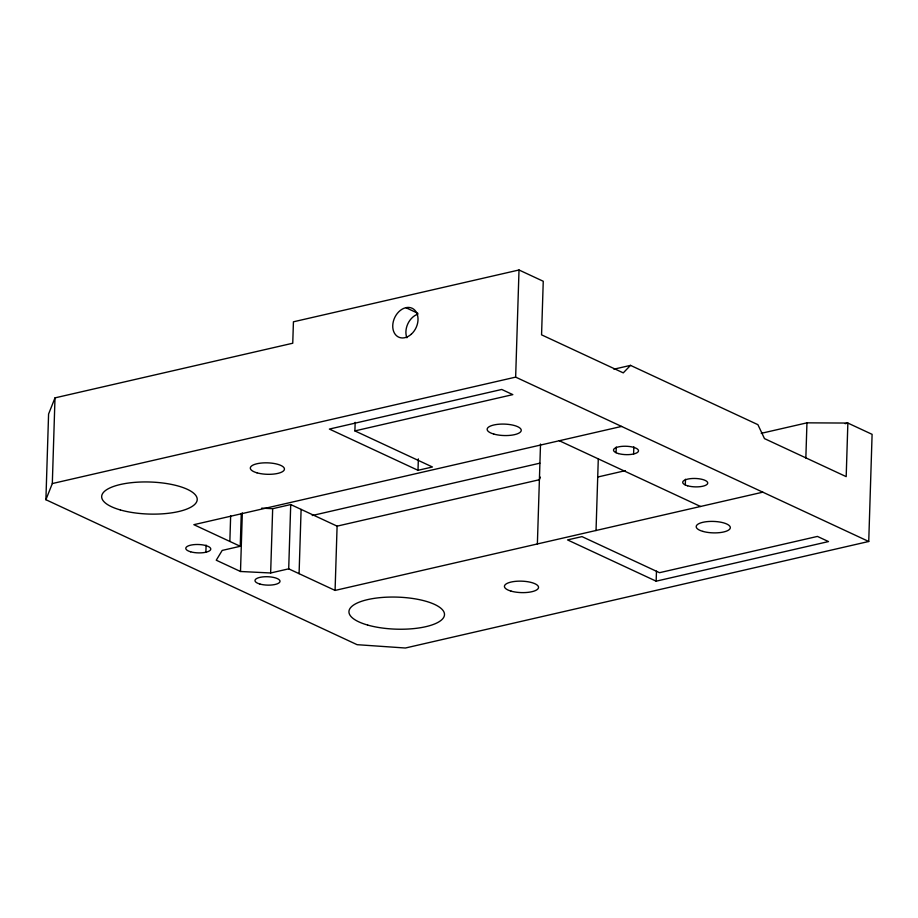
<?xml version="1.0" encoding="UTF-8"?>
<svg xmlns="http://www.w3.org/2000/svg" width="918" height="918" viewBox="0 0 918 918"><rect width="100%" height="100%" fill="white"/><g stroke="black" fill="none" stroke-linecap="round" stroke-linejoin="round"><path stroke-width="1.38" d="M845.157 423.691L847.865 423.06L872.1 434.34L868.738 541.482L405.389 648.016L357.079 644.677L45.9 499.713L48.585 414.029L55 397.873L292.75 343.229L293.427 321.805L519.014 269.984L543.249 281.264L541.563 334.841L623.265 372.869L630.517 365.375L757.901 424.667L764.487 438.609L846.189 476.637L847.865 423.06L806.956 422.842L761.251 433.33M45.9 499.713L52.315 483.556L55 397.873M537.374 544.076L540.518 444.071M205.884 552.246L206.114 545.097M229.856 541.436L230.659 515.732M762.812 492.174L335.081 590.423L288.7 568.839L270.649 572.981L240.493 571.489L216.258 560.209L222.19 550.421L240.241 546.279L241.273 513.414M240.493 571.489L242.329 512.921M270.649 572.981L272.669 508.698L290.719 504.556L337.101 526.14L539.314 479.747L540.392 477.153M288.7 568.839L290.719 504.556M299.084 573.67L301.104 509.387M335.081 590.423L337.101 526.14M354.899 430.898L512.818 394.625L501.733 389.461L329.378 429.062L418 470.303L432.435 466.987L354.899 430.898L355.163 422.326M418 470.303L418.356 458.874M868.738 541.482L515.652 377.126L519.014 269.984M596.034 530.593L598.295 458.702M616.07 452.723L616.253 447.009M633.615 453.985L633.833 446.848M656.152 581.174L567.542 539.922L581.978 536.605L659.514 572.694L817.433 536.422L828.506 541.574L656.152 581.174L656.473 571.168M685.298 484.956L685.482 479.242M805.843 458.082L806.956 422.842M597.71 477.027L625.342 470.647M52.315 483.556L515.652 377.126M613.913 369.185L630.517 365.375M621.578 426.434L193.859 524.683L240.241 546.279M312.246 515.514L539.853 463.177M261.699 508.147L272.669 508.698M405.848 307.679L417.816 313.245M559.314 440.732L700.549 506.484M406.892 337.778A15.927 11.808 -65 0 1 417.908 314.117M411.287 334.221A15.927 11.808 -65 0 0 412.102 308.241A15.927 11.808 -65 0 0 392.743 325.58A15.927 11.808 -65 0 0 411.287 334.221M367.636 625.055A47.793 16.031 1.8 0 0 444.082 616.563A47.793 16.031 1.8 0 0 378.445 597.813A47.793 16.031 1.8 0 0 367.636 625.055M120.361 509.949A47.793 16.031 1.8 0 0 196.808 501.457A47.793 16.031 1.8 0 0 131.171 482.707A47.793 16.031 1.8 0 0 120.361 509.949M259.886 584.043A12.519 4.2 1.8 0 0 279.91 581.817A12.519 4.2 1.8 0 0 262.72 576.906A12.519 4.2 1.8 0 0 259.886 584.043M190.657 551.81A12.519 4.2 1.8 0 0 210.67 549.595A12.519 4.2 1.8 0 0 193.48 544.684A12.519 4.2 1.8 0 0 190.657 551.81M618.376 453.561A12.519 4.2 1.8 0 0 638.4 451.335A12.519 4.2 1.8 0 0 621.211 446.435A12.519 4.2 1.8 0 0 618.376 453.561M687.605 485.794A12.519 4.2 1.8 0 0 707.629 483.568A12.519 4.2 1.8 0 0 690.439 478.657A12.519 4.2 1.8 0 0 687.605 485.794M702.878 531.396A17.063 5.726 1.8 0 0 730.177 528.366A17.063 5.726 1.8 0 0 706.734 521.665A17.063 5.726 1.8 0 0 702.878 531.396M493.792 434.065A17.063 5.726 1.8 0 0 521.103 431.035A17.063 5.726 1.8 0 0 497.659 424.346A17.063 5.726 1.8 0 0 493.792 434.065M511.096 591.135A17.063 5.726 1.8 0 0 538.396 588.094A17.063 5.726 1.8 0 0 514.964 581.404A17.063 5.726 1.8 0 0 511.096 591.135M256.983 472.827A17.063 5.726 1.8 0 0 284.293 469.798A17.063 5.726 1.8 0 0 260.85 463.097A17.063 5.726 1.8 0 0 256.983 472.827"/></g></svg>
